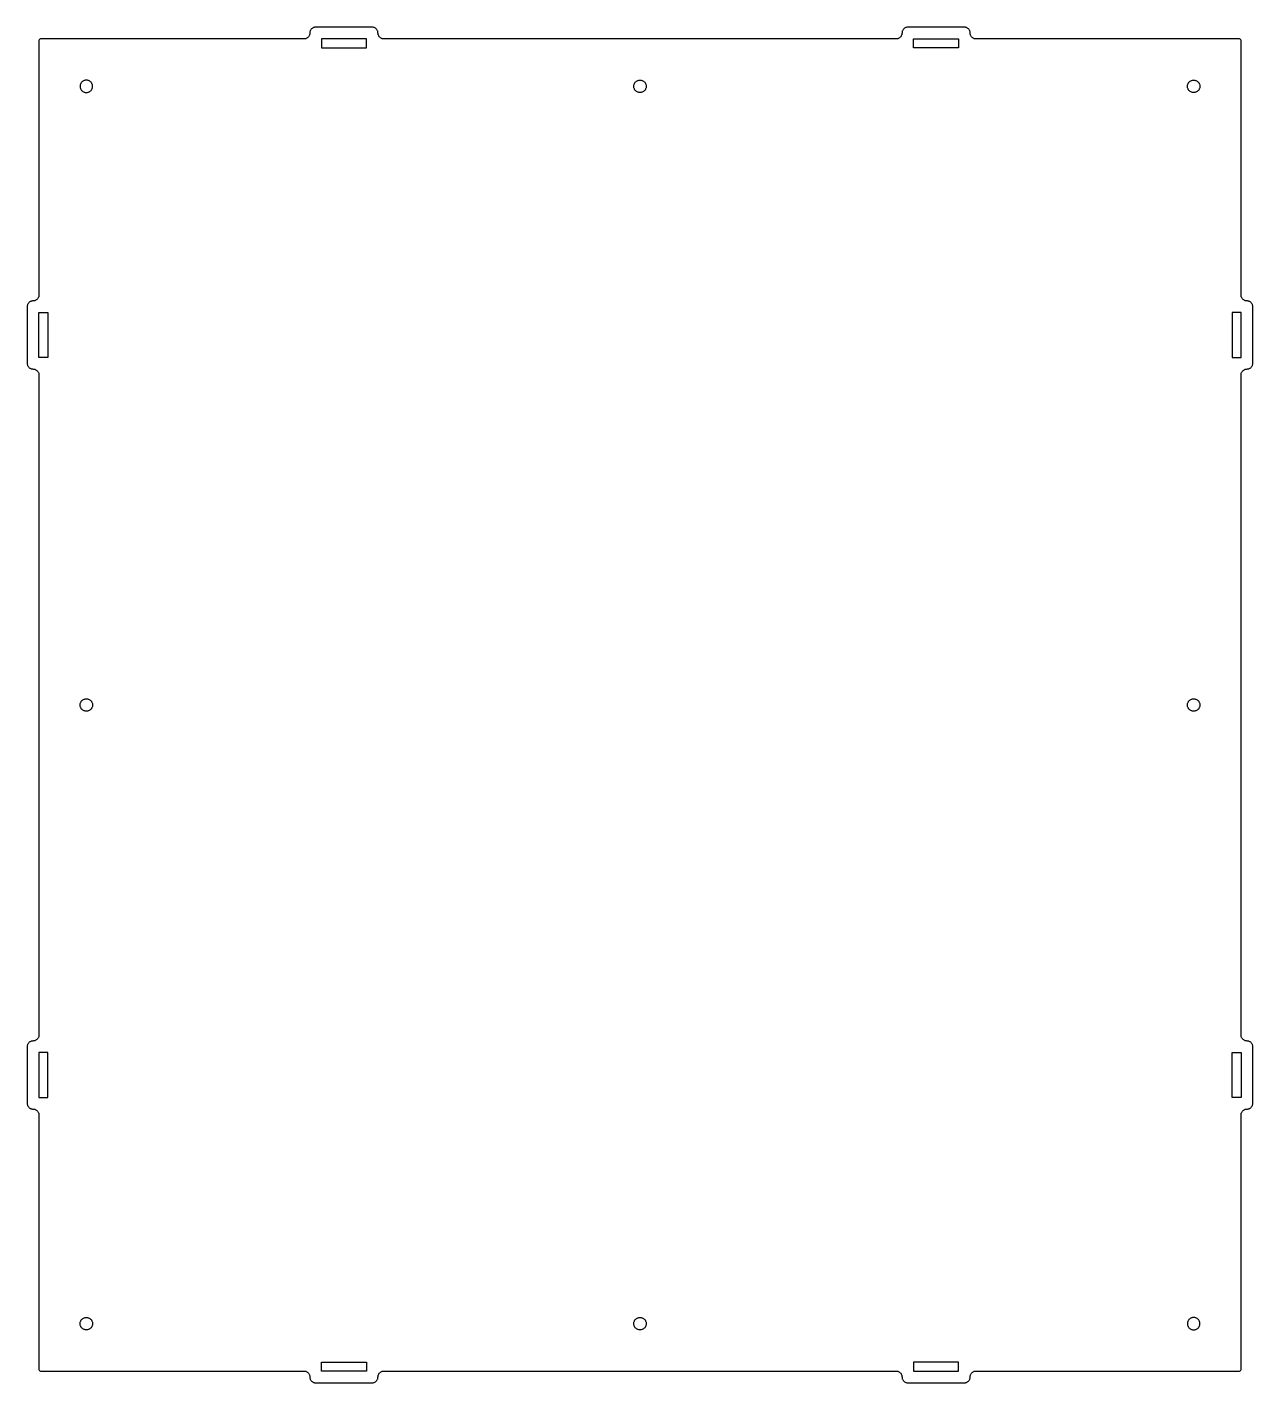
# Model space of a CAD drawing. Header units: millimetres. Extents: x -207 to 207, y -229 to 229.
import ezdxf

# ---------------------------------------------------------------- set-up
doc = ezdxf.new("R2010")
doc.units = ezdxf.units.MM
doc.layers.get('0').update_dxf_attribs({"linetype": 'CONTINUOUS'})

msp = doc.modelspace()

# ---------------------------------------------------------------- linework, layer by layer
for points in [[(203.73, 113.05), (203.89, 113.16), (204.06, 113.26), (204.23, 113.35), (204.42, 113.41), (204.61, 113.46), (204.8, 113.49), (205, 113.5), (205.2, 113.51), (205.39, 113.54), (205.58, 113.59), (205.77, 113.65), (205.94, 113.74), (206.11, 113.84), (206.27, 113.95), (206.41, 114.09), (206.55, 114.23), (206.66, 114.39), (206.76, 114.56), (206.85, 114.73), (206.91, 114.92), (206.96, 115.11), (206.99, 115.3), (207, 115.5), (207, 134.5), (206.99, 134.7), (206.96, 134.89), (206.91, 135.08), (206.85, 135.27), (206.76, 135.44), (206.66, 135.61), (206.55, 135.77), (206.41, 135.91), (206.27, 136.05), (206.11, 136.16), (205.94, 136.26), (205.77, 136.35), (205.58, 136.41), (205.39, 136.46), (205.2, 136.49), (205, 136.5), (204.8, 136.51), (204.61, 136.54), (204.42, 136.59), (204.23, 136.65), (204.06, 136.74), (203.89, 136.84), (203.73, 136.95), (203.59, 137.09), (203.45, 137.23), (203.34, 137.39), (203.24, 137.56), (203.15, 137.73), (203.09, 137.92), (203.04, 138.11), (203.01, 138.3), (203, 138.5), (203, 224.5), (202.96, 224.69), (202.85, 224.85), (202.69, 224.96), (202.5, 225), (113.5, 225), (113.3, 225.01), (113.11, 225.04), (112.92, 225.09), (112.73, 225.15), (112.56, 225.24), (112.39, 225.34), (112.23, 225.45), (112.09, 225.59), (111.95, 225.73), (111.84, 225.89), (111.74, 226.06), (111.65, 226.23), (111.59, 226.42), (111.54, 226.61), (111.51, 226.8), (111.5, 227), (111.49, 227.2), (111.46, 227.39), (111.41, 227.58), (111.35, 227.77), (111.26, 227.94), (111.16, 228.11), (111.05, 228.27), (110.91, 228.41), (110.77, 228.55), (110.61, 228.66), (110.44, 228.76), (110.27, 228.85), (110.08, 228.91), (109.89, 228.96), (109.7, 228.99), (109.5, 229), (90.5, 229), (90.3, 228.99), (90.11, 228.96), (89.92, 228.91), (89.73, 228.85), (89.56, 228.76), (89.39, 228.66), (89.23, 228.55), (89.09, 228.41), (88.95, 228.27), (88.84, 228.11), (88.74, 227.94), (88.65, 227.77), (88.59, 227.58), (88.54, 227.39), (88.51, 227.2), (88.5, 227), (88.49, 226.8), (88.46, 226.61), (88.41, 226.42), (88.35, 226.23), (88.26, 226.06), (88.16, 225.89), (88.05, 225.73), (87.91, 225.59), (87.77, 225.45), (87.61, 225.34), (87.44, 225.24), (87.27, 225.15), (87.08, 225.09), (86.89, 225.04), (86.7, 225.01), (86.5, 225), (-86.5, 225), (-86.7, 225.01), (-86.89, 225.04), (-87.08, 225.09), (-87.27, 225.15), (-87.44, 225.24), (-87.61, 225.34), (-87.77, 225.45), (-87.91, 225.59), (-88.05, 225.73), (-88.16, 225.89), (-88.26, 226.06), (-88.35, 226.23), (-88.41, 226.42), (-88.46, 226.61), (-88.49, 226.8), (-88.5, 227), (-88.51, 227.2), (-88.54, 227.39), (-88.59, 227.58), (-88.65, 227.77), (-88.74, 227.94), (-88.84, 228.11), (-88.95, 228.27), (-89.09, 228.41), (-89.23, 228.55), (-89.39, 228.66), (-89.56, 228.76), (-89.73, 228.85), (-89.92, 228.91), (-90.11, 228.96), (-90.3, 228.99), (-90.5, 229), (-109.5, 229), (-109.7, 228.99), (-109.89, 228.96), (-110.08, 228.91), (-110.27, 228.85), (-110.44, 228.76), (-110.61, 228.66), (-110.77, 228.55), (-110.91, 228.41), (-111.05, 228.27), (-111.16, 228.11), (-111.26, 227.94), (-111.35, 227.77), (-111.41, 227.58), (-111.46, 227.39), (-111.49, 227.2), (-111.5, 227), (-111.51, 226.8), (-111.54, 226.61), (-111.59, 226.42), (-111.65, 226.23), (-111.74, 226.06), (-111.84, 225.89), (-111.95, 225.73), (-112.09, 225.59), (-112.23, 225.45), (-112.39, 225.34), (-112.56, 225.24), (-112.73, 225.15), (-112.92, 225.09), (-113.11, 225.04), (-113.3, 225.01), (-113.5, 225), (-202.5, 225), (-202.69, 224.96), (-202.85, 224.85), (-202.96, 224.69), (-203, 224.5), (-203, 138.5), (-203.01, 138.3), (-203.04, 138.11), (-203.09, 137.92), (-203.15, 137.73), (-203.24, 137.56), (-203.34, 137.39), (-203.45, 137.23), (-203.59, 137.09), (-203.73, 136.95), (-203.89, 136.84), (-204.06, 136.74), (-204.23, 136.65), (-204.42, 136.59), (-204.61, 136.54), (-204.8, 136.51), (-205, 136.5), (-205.2, 136.49), (-205.39, 136.46), (-205.58, 136.41), (-205.77, 136.35), (-205.94, 136.26), (-206.11, 136.16), (-206.27, 136.05), (-206.41, 135.91), (-206.55, 135.77), (-206.66, 135.61), (-206.76, 135.44), (-206.85, 135.27), (-206.91, 135.08), (-206.96, 134.89), (-206.99, 134.7), (-207, 134.5), (-207, 115.5), (-206.99, 115.3), (-206.96, 115.11), (-206.91, 114.92), (-206.85, 114.73), (-206.76, 114.56), (-206.66, 114.39), (-206.55, 114.23), (-206.41, 114.09), (-206.27, 113.95), (-206.11, 113.84), (-205.94, 113.74), (-205.77, 113.65), (-205.58, 113.59), (-205.39, 113.54), (-205.2, 113.51), (-205, 113.5), (-204.8, 113.49), (-204.61, 113.46), (-204.42, 113.41), (-204.23, 113.35), (-204.06, 113.26), (-203.89, 113.16), (-203.73, 113.05), (-203.59, 112.91), (-203.45, 112.77), (-203.34, 112.61), (-203.24, 112.44), (-203.15, 112.27), (-203.09, 112.08), (-203.04, 111.89), (-203.01, 111.7), (-203, 111.5), (-203, -111.5), (-203.01, -111.7), (-203.04, -111.89), (-203.09, -112.08), (-203.15, -112.27), (-203.24, -112.44), (-203.34, -112.61), (-203.45, -112.77), (-203.59, -112.91), (-203.73, -113.05), (-203.89, -113.16), (-204.06, -113.26), (-204.23, -113.35), (-204.42, -113.41), (-204.61, -113.46), (-204.8, -113.49), (-205, -113.5), (-205.2, -113.51), (-205.39, -113.54), (-205.58, -113.59), (-205.77, -113.65), (-205.94, -113.74), (-206.11, -113.84), (-206.27, -113.95), (-206.41, -114.09), (-206.55, -114.23), (-206.66, -114.39), (-206.76, -114.56), (-206.85, -114.73), (-206.91, -114.92), (-206.96, -115.11), (-206.99, -115.3), (-207, -115.5), (-207, -134.5), (-206.99, -134.7), (-206.96, -134.89), (-206.91, -135.08), (-206.85, -135.27), (-206.76, -135.44), (-206.66, -135.61), (-206.55, -135.77), (-206.41, -135.91), (-206.27, -136.05), (-206.11, -136.16), (-205.94, -136.26), (-205.77, -136.35), (-205.58, -136.41), (-205.39, -136.46), (-205.2, -136.49), (-205, -136.5), (-204.8, -136.51), (-204.61, -136.54), (-204.42, -136.59), (-204.23, -136.65), (-204.06, -136.74), (-203.89, -136.84), (-203.73, -136.95), (-203.59, -137.09), (-203.45, -137.23), (-203.34, -137.39), (-203.24, -137.56), (-203.15, -137.73), (-203.09, -137.92), (-203.04, -138.11), (-203.01, -138.3), (-203, -138.5), (-203, -224.5), (-202.96, -224.69), (-202.85, -224.85), (-202.69, -224.96), (-202.5, -225), (-113.5, -225), (-113.3, -225.01), (-113.11, -225.04), (-112.92, -225.09), (-112.73, -225.15), (-112.56, -225.24), (-112.39, -225.34), (-112.23, -225.45), (-112.09, -225.59), (-111.95, -225.73), (-111.84, -225.89), (-111.74, -226.06), (-111.65, -226.23), (-111.59, -226.42), (-111.54, -226.61), (-111.51, -226.8), (-111.5, -227), (-111.49, -227.2), (-111.46, -227.39), (-111.41, -227.58), (-111.35, -227.77), (-111.26, -227.94), (-111.16, -228.11), (-111.05, -228.27), (-110.91, -228.41), (-110.77, -228.55), (-110.61, -228.66), (-110.44, -228.76), (-110.27, -228.85), (-110.08, -228.91), (-109.89, -228.96), (-109.7, -228.99), (-109.5, -229), (-90.5, -229), (-90.3, -228.99), (-90.11, -228.96), (-89.92, -228.91), (-89.73, -228.85), (-89.56, -228.76), (-89.39, -228.66), (-89.23, -228.55), (-89.09, -228.41), (-88.95, -228.27), (-88.84, -228.11), (-88.74, -227.94), (-88.65, -227.77), (-88.59, -227.58), (-88.54, -227.39), (-88.51, -227.2), (-88.5, -227), (-88.49, -226.8), (-88.46, -226.61), (-88.41, -226.42), (-88.35, -226.23), (-88.26, -226.06), (-88.16, -225.89), (-88.05, -225.73), (-87.91, -225.59), (-87.77, -225.45), (-87.61, -225.34), (-87.44, -225.24), (-87.27, -225.15), (-87.08, -225.09), (-86.89, -225.04), (-86.7, -225.01), (-86.5, -225), (86.5, -225), (86.7, -225.01), (86.89, -225.04), (87.08, -225.09), (87.27, -225.15), (87.44, -225.24), (87.61, -225.34), (87.77, -225.45), (87.91, -225.59), (88.05, -225.73), (88.16, -225.89), (88.26, -226.06), (88.35, -226.23), (88.41, -226.42), (88.46, -226.61), (88.49, -226.8), (88.5, -227), (88.51, -227.2), (88.54, -227.39), (88.59, -227.58), (88.65, -227.77), (88.74, -227.94), (88.84, -228.11), (88.95, -228.27), (89.09, -228.41), (89.23, -228.55), (89.39, -228.66), (89.56, -228.76), (89.73, -228.85), (89.92, -228.91), (90.11, -228.96), (90.3, -228.99), (90.5, -229), (109.5, -229), (109.7, -228.99), (109.89, -228.96), (110.08, -228.91), (110.27, -228.85), (110.44, -228.76), (110.61, -228.66), (110.77, -228.55), (110.91, -228.41), (111.05, -228.27), (111.16, -228.11), (111.26, -227.94), (111.35, -227.77), (111.41, -227.58), (111.46, -227.39), (111.49, -227.2), (111.5, -227), (111.51, -226.8), (111.54, -226.61), (111.59, -226.42), (111.65, -226.23), (111.74, -226.06), (111.84, -225.89), (111.95, -225.73), (112.09, -225.59), (112.23, -225.45), (112.39, -225.34), (112.56, -225.24), (112.73, -225.15), (112.92, -225.09), (113.11, -225.04), (113.3, -225.01), (113.5, -225), (202.5, -225), (202.69, -224.96), (202.85, -224.85), (202.96, -224.69), (203, -224.5), (203, -138.5), (203.01, -138.3), (203.04, -138.11), (203.09, -137.92), (203.15, -137.73), (203.24, -137.56), (203.34, -137.39), (203.45, -137.23), (203.59, -137.09), (203.73, -136.95), (203.89, -136.84), (204.06, -136.74), (204.23, -136.65), (204.42, -136.59), (204.61, -136.54), (204.8, -136.51), (205, -136.5), (205.2, -136.49), (205.39, -136.46), (205.58, -136.41), (205.77, -136.35), (205.94, -136.26), (206.11, -136.16), (206.27, -136.05), (206.41, -135.91), (206.55, -135.77), (206.66, -135.61), (206.76, -135.44), (206.85, -135.27), (206.91, -135.08), (206.96, -134.89), (206.99, -134.7), (207, -134.5), (207, -115.5), (206.99, -115.3), (206.96, -115.11), (206.91, -114.92), (206.85, -114.73), (206.76, -114.56), (206.66, -114.39), (206.55, -114.23), (206.41, -114.09), (206.27, -113.95), (206.11, -113.84), (205.94, -113.74), (205.77, -113.65), (205.58, -113.59), (205.39, -113.54), (205.2, -113.51), (205, -113.5), (204.8, -113.49), (204.61, -113.46), (204.42, -113.41), (204.23, -113.35), (204.06, -113.26), (203.89, -113.16), (203.73, -113.05), (203.59, -112.91), (203.45, -112.77), (203.34, -112.61), (203.24, -112.44), (203.15, -112.27), (203.09, -112.08), (203.04, -111.89), (203.01, -111.7), (203, -111.5), (203, 111.5), (203.01, 111.7), (203.04, 111.89), (203.09, 112.08), (203.15, 112.27), (203.24, 112.44), (203.34, 112.61), (203.45, 112.77), (203.59, 112.91)], [(-107.6, 222), (-92.4, 222), (-92.4, 225), (-107.6, 225)], [(92.4, 225), (107.6, 225), (107.6, 222), (92.4, 222)], [(-187.78, 210.95), (-187.96, 210.87), (-188.14, 210.77), (-188.3, 210.65), (-188.45, 210.52), (-188.59, 210.38), (-188.71, 210.22), (-188.82, 210.05), (-188.91, 209.87), (-188.98, 209.69), (-189.04, 209.5), (-189.08, 209.3), (-189.1, 209.1), (-189.1, 208.9), (-189.08, 208.7), (-189.04, 208.5), (-188.98, 208.31), (-188.91, 208.13), (-188.82, 207.95), (-188.71, 207.78), (-188.59, 207.62), (-188.45, 207.48), (-188.3, 207.35), (-188.14, 207.23), (-187.96, 207.13), (-187.78, 207.05), (-187.59, 206.99), (-187.4, 206.94), (-187.2, 206.91), (-187, 206.9), (-186.8, 206.91), (-186.6, 206.94), (-186.41, 206.99), (-186.22, 207.05), (-186.04, 207.13), (-185.86, 207.23), (-185.7, 207.35), (-185.55, 207.48), (-185.41, 207.62), (-185.29, 207.78), (-185.18, 207.95), (-185.09, 208.13), (-185.02, 208.31), (-184.96, 208.5), (-184.92, 208.7), (-184.9, 208.9), (-184.9, 209.1), (-184.92, 209.3), (-184.96, 209.5), (-185.02, 209.69), (-185.09, 209.87), (-185.18, 210.05), (-185.29, 210.22), (-185.41, 210.38), (-185.55, 210.52), (-185.7, 210.65), (-185.86, 210.77), (-186.04, 210.87), (-186.22, 210.95), (-186.41, 211.01), (-186.6, 211.06), (-186.8, 211.09), (-187, 211.1), (-187.2, 211.09), (-187.4, 211.06), (-187.59, 211.01)], [(-1.82, 207.95), (-1.91, 208.13), (-1.98, 208.31), (-2.04, 208.5), (-2.08, 208.7), (-2.1, 208.9), (-2.1, 209.1), (-2.08, 209.3), (-2.04, 209.5), (-1.98, 209.69), (-1.91, 209.87), (-1.82, 210.05), (-1.71, 210.22), (-1.59, 210.38), (-1.45, 210.52), (-1.3, 210.65), (-1.14, 210.77), (-0.96, 210.87), (-0.78, 210.95), (-0.59, 211.01), (-0.4, 211.06), (-0.2, 211.09), (0, 211.1), (0.2, 211.09), (0.4, 211.06), (0.59, 211.01), (0.78, 210.95), (0.96, 210.87), (1.14, 210.77), (1.3, 210.65), (1.45, 210.52), (1.59, 210.38), (1.71, 210.22), (1.82, 210.05), (1.91, 209.87), (1.98, 209.69), (2.04, 209.5), (2.08, 209.3), (2.1, 209.1), (2.1, 208.9), (2.08, 208.7), (2.04, 208.5), (1.98, 208.31), (1.91, 208.13), (1.82, 207.95), (1.71, 207.78), (1.59, 207.62), (1.45, 207.48), (1.3, 207.35), (1.14, 207.23), (0.96, 207.13), (0.78, 207.05), (0.59, 206.99), (0.4, 206.94), (0.2, 206.91), (0, 206.9), (-0.2, 206.91), (-0.4, 206.94), (-0.59, 206.99), (-0.78, 207.05), (-0.96, 207.13), (-1.14, 207.23), (-1.3, 207.35), (-1.45, 207.48), (-1.59, 207.62), (-1.71, 207.78)], [(189.08, 208.7), (189.04, 208.5), (188.98, 208.31), (188.91, 208.13), (188.82, 207.95), (188.71, 207.78), (188.59, 207.62), (188.45, 207.48), (188.3, 207.35), (188.14, 207.23), (187.96, 207.13), (187.78, 207.05), (187.59, 206.99), (187.4, 206.94), (187.2, 206.91), (187, 206.9), (186.8, 206.91), (186.6, 206.94), (186.41, 206.99), (186.22, 207.05), (186.04, 207.13), (185.86, 207.23), (185.7, 207.35), (185.55, 207.48), (185.41, 207.62), (185.29, 207.78), (185.18, 207.95), (185.09, 208.13), (185.02, 208.31), (184.96, 208.5), (184.92, 208.7), (184.9, 208.9), (184.9, 209.1), (184.92, 209.3), (184.96, 209.5), (185.02, 209.69), (185.09, 209.87), (185.18, 210.05), (185.29, 210.22), (185.41, 210.38), (185.55, 210.52), (185.7, 210.65), (185.86, 210.77), (186.04, 210.87), (186.22, 210.95), (186.41, 211.01), (186.6, 211.06), (186.8, 211.09), (187, 211.1), (187.2, 211.09), (187.4, 211.06), (187.59, 211.01), (187.78, 210.95), (187.96, 210.87), (188.14, 210.77), (188.3, 210.65), (188.45, 210.52), (188.59, 210.38), (188.71, 210.22), (188.82, 210.05), (188.91, 209.87), (188.98, 209.69), (189.04, 209.5), (189.08, 209.3), (189.1, 209.1), (189.1, 208.9)], [(-203, 132.6), (-200, 132.6), (-200, 117.4), (-203, 117.4)], [(203, 117.4), (203, 132.6), (200, 132.6), (200, 117.4)], [(-188.14, -1.77), (-188.3, -1.65), (-188.45, -1.52), (-188.59, -1.38), (-188.71, -1.22), (-188.82, -1.05), (-188.91, -0.87), (-188.98, -0.69), (-189.04, -0.5), (-189.08, -0.3), (-189.1, -0.1), (-189.1, 0.1), (-189.08, 0.3), (-189.04, 0.5), (-188.98, 0.69), (-188.91, 0.87), (-188.82, 1.05), (-188.71, 1.22), (-188.59, 1.38), (-188.45, 1.52), (-188.3, 1.65), (-188.14, 1.77), (-187.96, 1.87), (-187.78, 1.95), (-187.59, 2.01), (-187.4, 2.06), (-187.2, 2.09), (-187, 2.1), (-186.8, 2.09), (-186.6, 2.06), (-186.41, 2.01), (-186.22, 1.95), (-186.04, 1.87), (-185.86, 1.77), (-185.7, 1.65), (-185.55, 1.52), (-185.41, 1.38), (-185.29, 1.22), (-185.18, 1.05), (-185.09, 0.87), (-185.02, 0.69), (-184.96, 0.5), (-184.92, 0.3), (-184.9, 0.1), (-184.9, -0.1), (-184.92, -0.3), (-184.96, -0.5), (-185.02, -0.69), (-185.09, -0.87), (-185.18, -1.05), (-185.29, -1.22), (-185.41, -1.38), (-185.55, -1.52), (-185.7, -1.65), (-185.86, -1.77), (-186.04, -1.87), (-186.22, -1.95), (-186.41, -2.01), (-186.6, -2.06), (-186.8, -2.09), (-187, -2.1), (-187.2, -2.09), (-187.4, -2.06), (-187.59, -2.01), (-187.78, -1.95), (-187.96, -1.87)], [(185.55, -1.52), (185.41, -1.38), (185.29, -1.22), (185.18, -1.05), (185.09, -0.87), (185.02, -0.69), (184.96, -0.5), (184.92, -0.3), (184.9, -0.1), (184.9, 0.1), (184.92, 0.3), (184.96, 0.5), (185.02, 0.69), (185.09, 0.87), (185.18, 1.05), (185.29, 1.22), (185.41, 1.38), (185.55, 1.52), (185.7, 1.65), (185.86, 1.77), (186.04, 1.87), (186.22, 1.95), (186.41, 2.01), (186.6, 2.06), (186.8, 2.09), (187, 2.1), (187.2, 2.09), (187.4, 2.06), (187.59, 2.01), (187.78, 1.95), (187.96, 1.87), (188.14, 1.77), (188.3, 1.65), (188.45, 1.52), (188.59, 1.38), (188.71, 1.22), (188.82, 1.05), (188.91, 0.87), (188.98, 0.69), (189.04, 0.5), (189.08, 0.3), (189.1, 0.1), (189.1, -0.1), (189.08, -0.3), (189.04, -0.5), (188.98, -0.69), (188.91, -0.87), (188.82, -1.05), (188.71, -1.22), (188.59, -1.38), (188.45, -1.52), (188.3, -1.65), (188.14, -1.77), (187.96, -1.87), (187.78, -1.95), (187.59, -2.01), (187.4, -2.06), (187.2, -2.09), (187, -2.1), (186.8, -2.09), (186.6, -2.06), (186.41, -2.01), (186.22, -1.95), (186.04, -1.87), (185.86, -1.77), (185.7, -1.65)], [(-200, -117.4), (-203, -117.4), (-203, -132.6), (-200, -132.6)], [(203, -132.6), (200, -132.6), (200, -117.4), (203, -117.4)], [(-187.4, -206.94), (-187.2, -206.91), (-187, -206.9), (-186.8, -206.91), (-186.6, -206.94), (-186.41, -206.99), (-186.22, -207.05), (-186.04, -207.13), (-185.86, -207.23), (-185.7, -207.35), (-185.55, -207.48), (-185.41, -207.62), (-185.29, -207.78), (-185.18, -207.95), (-185.09, -208.13), (-185.02, -208.31), (-184.96, -208.5), (-184.92, -208.7), (-184.9, -208.9), (-184.9, -209.1), (-184.92, -209.3), (-184.96, -209.5), (-185.02, -209.69), (-185.09, -209.87), (-185.18, -210.05), (-185.29, -210.22), (-185.41, -210.38), (-185.55, -210.52), (-185.7, -210.65), (-185.86, -210.77), (-186.04, -210.87), (-186.22, -210.95), (-186.41, -211.01), (-186.6, -211.06), (-186.8, -211.09), (-187, -211.1), (-187.2, -211.09), (-187.4, -211.06), (-187.59, -211.01), (-187.78, -210.95), (-187.96, -210.87), (-188.14, -210.77), (-188.3, -210.65), (-188.45, -210.52), (-188.59, -210.38), (-188.71, -210.22), (-188.82, -210.05), (-188.91, -209.87), (-188.98, -209.69), (-189.04, -209.5), (-189.08, -209.3), (-189.1, -209.1), (-189.1, -208.9), (-189.08, -208.7), (-189.04, -208.5), (-188.98, -208.31), (-188.91, -208.13), (-188.82, -207.95), (-188.71, -207.78), (-188.59, -207.62), (-188.45, -207.48), (-188.3, -207.35), (-188.14, -207.23), (-187.96, -207.13), (-187.78, -207.05), (-187.59, -206.99)], [(-0.4, -211.06), (-0.59, -211.01), (-0.78, -210.95), (-0.96, -210.87), (-1.14, -210.77), (-1.3, -210.65), (-1.45, -210.52), (-1.59, -210.38), (-1.71, -210.22), (-1.82, -210.05), (-1.91, -209.87), (-1.98, -209.69), (-2.04, -209.5), (-2.08, -209.3), (-2.1, -209.1), (-2.1, -208.9), (-2.08, -208.7), (-2.04, -208.5), (-1.98, -208.31), (-1.91, -208.13), (-1.82, -207.95), (-1.71, -207.78), (-1.59, -207.62), (-1.45, -207.48), (-1.3, -207.35), (-1.14, -207.23), (-0.96, -207.13), (-0.78, -207.05), (-0.59, -206.99), (-0.4, -206.94), (-0.2, -206.91), (0, -206.9), (0.2, -206.91), (0.4, -206.94), (0.59, -206.99), (0.78, -207.05), (0.96, -207.13), (1.14, -207.23), (1.3, -207.35), (1.45, -207.48), (1.59, -207.62), (1.71, -207.78), (1.82, -207.95), (1.91, -208.13), (1.98, -208.31), (2.04, -208.5), (2.08, -208.7), (2.1, -208.9), (2.1, -209.1), (2.08, -209.3), (2.04, -209.5), (1.98, -209.69), (1.91, -209.87), (1.82, -210.05), (1.71, -210.22), (1.59, -210.38), (1.45, -210.52), (1.3, -210.65), (1.14, -210.77), (0.96, -210.87), (0.78, -210.95), (0.59, -211.01), (0.4, -211.06), (0.2, -211.09), (0, -211.1), (-0.2, -211.09)], [(189.1, -209.1), (189.1, -208.9), (189.08, -208.7), (189.04, -208.5), (188.98, -208.31), (188.91, -208.13), (188.82, -207.95), (188.71, -207.78), (188.59, -207.62), (188.45, -207.48), (188.3, -207.35), (188.14, -207.23), (187.96, -207.13), (187.78, -207.05), (187.59, -206.99), (187.4, -206.94), (187.2, -206.91), (187, -206.9), (186.8, -206.91), (186.6, -206.94), (186.41, -206.99), (186.22, -207.05), (186.04, -207.13), (185.86, -207.23), (185.7, -207.35), (185.55, -207.48), (185.41, -207.62), (185.29, -207.78), (185.18, -207.95), (185.09, -208.13), (185.02, -208.31), (184.96, -208.5), (184.92, -208.7), (184.9, -208.9), (184.9, -209.1), (184.92, -209.3), (184.96, -209.5), (185.02, -209.69), (185.09, -209.87), (185.18, -210.05), (185.29, -210.22), (185.41, -210.38), (185.55, -210.52), (185.7, -210.65), (185.86, -210.77), (186.04, -210.87), (186.22, -210.95), (186.41, -211.01), (186.6, -211.06), (186.8, -211.09), (187, -211.1), (187.2, -211.09), (187.4, -211.06), (187.59, -211.01), (187.78, -210.95), (187.96, -210.87), (188.14, -210.77), (188.3, -210.65), (188.45, -210.52), (188.59, -210.38), (188.71, -210.22), (188.82, -210.05), (188.91, -209.87), (188.98, -209.69), (189.04, -209.5), (189.08, -209.3)], [(-107.6, -225), (-107.6, -222), (-92.4, -222), (-92.4, -225)], [(107.6, -222), (92.4, -222), (92.4, -225), (107.6, -225)]]:
    msp.add_lwpolyline(points, close=True)

doc.saveas('drawing.dxf')
